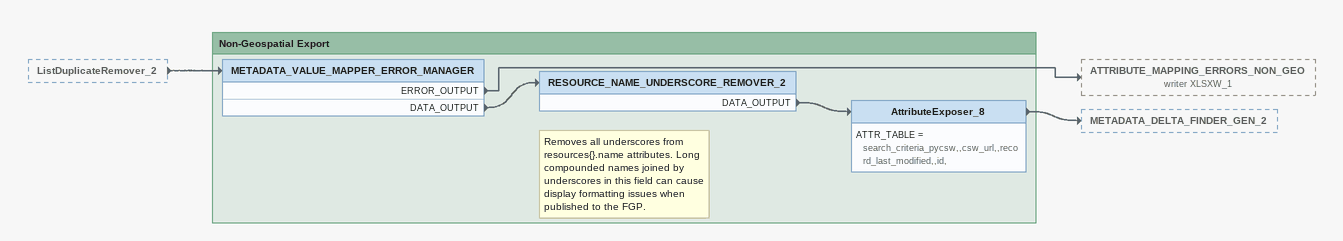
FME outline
ListDuplicateRemover_2 [outside]
    -> METADATA_VALUE_MAPPER_ERROR_MANAGER

Bookmark: Non-Geospatial Export
METADATA_VALUE_MAPPER_ERROR_MANAGER
    ERROR_OUTPUT -> ATTRIBUTE_MAPPING_ERRORS_NON_GEO (writer XLSXW_1)
    DATA_OUTPUT -> RESOURCE_NAME_UNDERSCORE_REMOVER_2
Note: Removes all underscores from resources{}.name attributes. Long compounded names joined by underscores in this field can cause display formatting issues when published to the FGP.
RESOURCE_NAME_UNDERSCORE_REMOVER_2
    DATA_OUTPUT -> AttributeExposer_8
AttributeExposer_8
    ATTR_TABLE = search_criteria_pycsw,,csw_url,,record_last_modified,,id,
    -> METADATA_DELTA_FINDER_GEN_2
